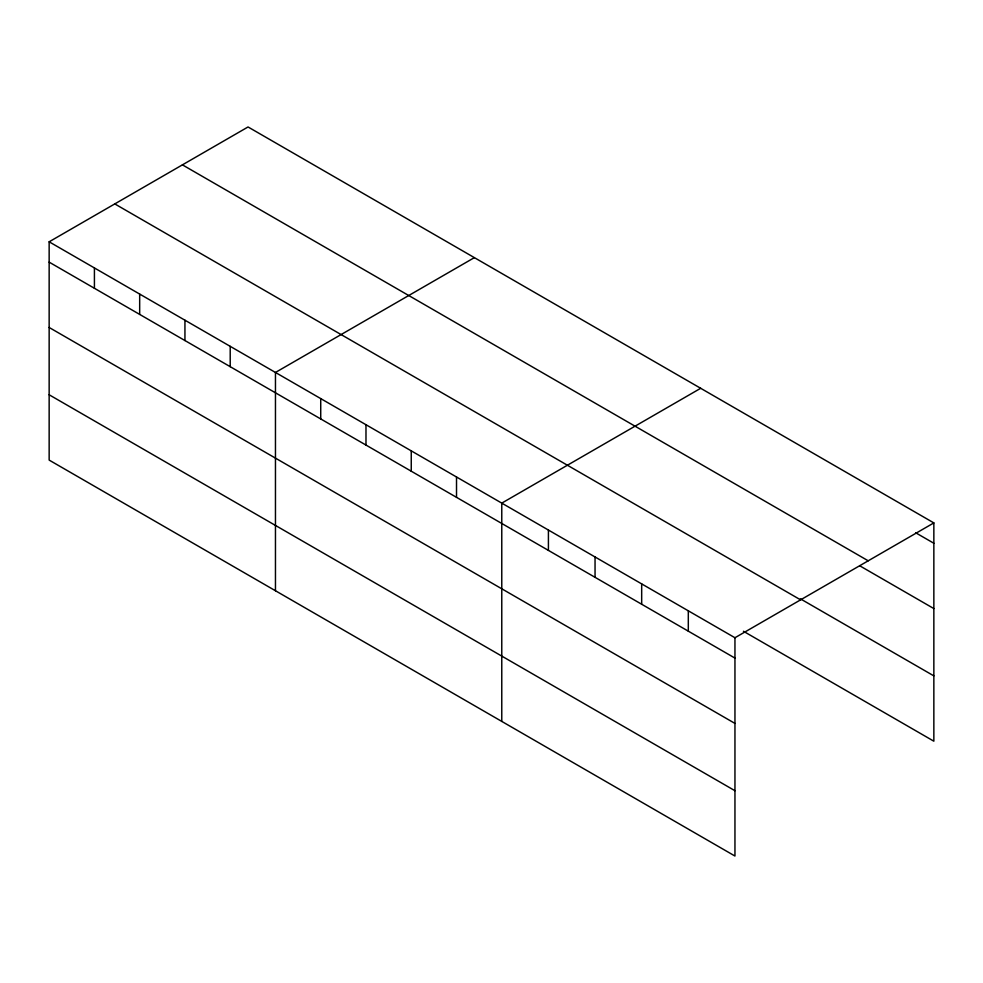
<?xml version="1.0" encoding="UTF-8"?>
<svg xmlns="http://www.w3.org/2000/svg" width="983" height="983" viewBox="0 0 983 983"><rect width="100%" height="100%" fill="white"/><g stroke="black" fill="none" stroke-linecap="round" stroke-linejoin="round"><path stroke-width="1.47" d="M743.431 631.258L933.85 741.194L933.85 522.907L248.048 126.967L49.15 241.806L49.15 460.093L734.952 856.033L734.952 637.746L49.15 241.806M474.371 257.632L275.461 372.459L275.461 590.746M700.682 388.285L501.772 503.124L501.772 721.411M734.952 637.746L933.85 522.907M915.714 532.786L933.85 543.255M182.42 164.861L868.21 560.802M860.014 565.95L933.85 608.575M800.42 598.844L933.85 675.874M114.79 203.911L800.58 599.851M49.15 262.142L734.952 658.094M49.15 327.474L734.952 723.414M49.15 394.773L734.952 790.713M688.309 610.824L688.309 631.16M641.678 583.902L641.678 604.238M595.047 556.968L595.047 577.316M548.416 530.046L548.416 550.394M456.517 476.988L456.517 497.337M411.25 450.865L411.25 471.201M365.983 424.73L365.983 445.066M320.728 398.594L320.728 418.942M230.206 346.335L230.206 366.671M184.939 320.2L184.939 340.548M139.672 294.064L139.672 314.413M94.417 267.941L94.417 288.277"/></g></svg>
